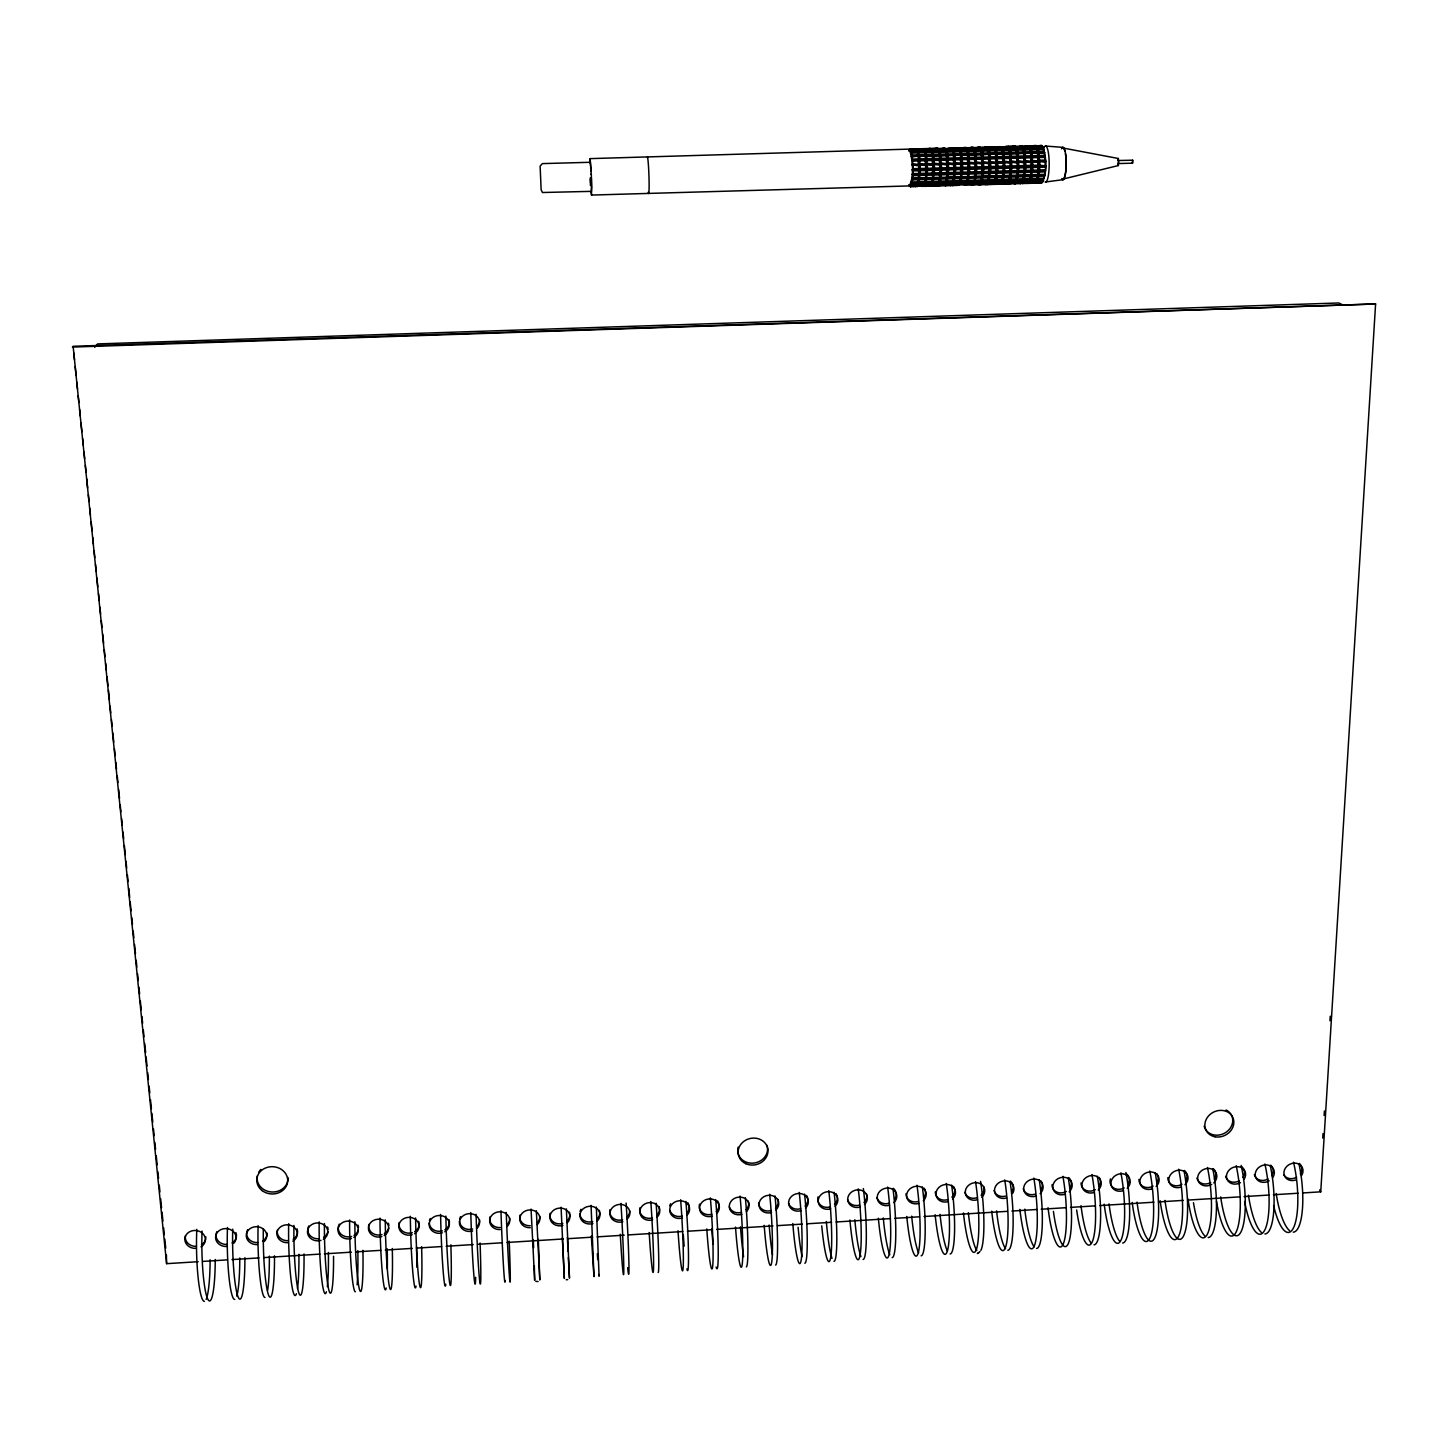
<?xml version="1.0" encoding="UTF-8"?>
<svg xmlns="http://www.w3.org/2000/svg" width="1448" height="1448" viewBox="0 0 1448 1448"><rect width="100%" height="100%" fill="white"/><g stroke="black" fill="none" stroke-linecap="round" stroke-linejoin="round"><path stroke-width="1.5" d="M591.58 188.276L591.49 191.353L542.439 192.512L541.136 189.76L540.122 166.14L542.366 163.606L590.313 162.285L591.019 170.864M591.092 191.643L591.508 195.064L909.416 185.923C914.141 175.805 912.946 160.819 909.525 149.832L910.303 148.927L908.891 151.135M908.819 150.013L922.792 148.8C928.222 157.072 925.815 168.638 925.887 178.158L924.675 181.543L926.575 181.489L925.887 178.158L919.987 177.905L916.765 185.453L911.643 185.597L910.792 184.475L911.932 184.71L911.371 181.995L912.783 179.86L911.806 178.557L913.127 175.642L912.113 174.375L913.217 173.597L912.222 169.742L913.29 168.71L918.448 168.547L920.331 170.683L920.258 173.398L918.267 175.498L919.534 181.688L917.652 181.742L918.846 178.357C918.756 168.837 921.163 157.289 915.769 148.981L909.887 149.035M919.987 177.905L918.43 170.737L920.331 168.511L925.489 168.366L927.372 170.484L927.299 173.199L925.127 177.76M922.611 186.43L927.028 177.706L925.489 170.538L927.39 168.312L932.548 168.167L934.431 170.285L934.358 173L932.349 175.099L933.598 181.29L931.697 181.344L932.91 177.959C932.856 168.439 935.263 156.873 929.815 148.601L915.824 149.814L915.009 148.891L917.652 148.945L917.254 150.683L910.231 150.882L911.045 149.759L909.525 149.832M935.698 148.673L943.843 148.221C949.381 156.456 946.956 168.04 946.974 177.561L945.743 180.946L947.625 180.891L946.974 177.561L941.091 177.308L937.363 185.634L930.376 185.326C929.525 188.077 934.195 179.842 932.91 177.959L934.25 175.045L932.458 173.054L932.53 170.339L934.431 168.113L939.589 167.968L941.471 170.086L941.381 172.801L939.39 174.9L940.621 181.09L938.72 181.145L939.951 177.76C939.915 168.24 942.322 156.655 936.82 148.402L915.824 149.814L916.892 148.836M941.091 177.308L939.571 170.14L941.49 167.914L946.63 167.769L948.512 169.887L948.422 172.602L946.232 177.163M991.464 183.552L1000.188 183.824C1005.455 173.253 1005.075 157.959 1000.333 147.298L960.205 148.402L959.39 149.524L950.033 147.931L950.829 148.854L957.852 147.823C963.463 156.04 961.056 167.66 961.02 177.163L959.771 180.548L961.653 180.493L961.02 177.163L955.137 176.909L951.789 184.439L944.331 184.928C943.517 187.679 948.223 179.462 946.974 177.561L948.313 174.647L946.54 172.656L946.612 169.941L948.53 167.715L953.671 167.57L955.553 169.688L955.463 172.403L953.454 174.502L954.648 180.692L952.766 180.747L953.997 177.362C954.015 167.859 956.422 156.239 950.847 148.022L943.825 149.035L943.028 148.13L952.386 149.723L1043.32 147.207C1046.216 158.393 1047.791 172.312 1041.945 182.629L1035.465 182.955L1033.854 181.235L1033.076 182.358L1036.859 182.774L1043.537 180.674L911.932 184.71M955.137 176.909L953.653 169.742L955.571 167.516L960.712 167.371L962.576 169.488L962.486 172.203L960.277 176.747M960.205 148.402L957.019 147.732L957.816 148.655L971.861 147.443C977.545 155.624 975.119 167.262 975.047 176.765L974.504 180.204L975.988 178.068L974.323 176.348L968.024 176.964L966.812 182.864L964.965 185.163L958.286 184.53C957.49 187.263 962.25 179.1 961.02 177.163L962.377 174.249L960.603 172.258L960.694 169.543L962.594 167.316L967.735 167.172L969.617 169.289L969.508 172.004L967.517 174.104L968.658 180.294L966.775 180.348L968.024 176.964C968.079 167.461 970.504 155.841 964.857 147.642L951.553 148.239M969.183 176.493L967.716 169.344L969.635 167.117L974.775 166.972L976.64 169.09L976.549 171.805L974.323 176.348M1007.374 146.701L1020.768 146.103C1026.723 156.348 1025.944 171.715 1021.582 182.43L1008.116 183.968L972.205 184.131C971.445 186.864 976.278 178.719 975.047 176.765L976.423 173.851L974.649 171.859L974.739 169.145L976.658 166.918L981.798 166.773L983.663 168.891L983.554 171.606L981.545 173.706L982.667 179.896L980.785 179.932L982.052 176.565L982.54 162.99L980.423 148.945L978.866 147.243L964.802 148.456L964.024 147.551L966.739 147.587L966.413 149.343L964.857 147.642M915.769 148.981L917.254 150.683L987.427 148.764L987.735 147.008L985.744 147.895L986.848 146.918L992.839 146.863C998.631 155.008 996.206 166.665 996.061 176.149L994.776 179.534L996.658 179.48L997.002 177.47L995.355 175.751L990.215 175.896L986.721 183.444L979.174 183.932C978.414 186.665 983.264 178.52 982.052 176.565L983.427 173.651L981.672 171.66L981.78 168.945L983.681 166.719L988.821 166.574L990.685 168.692L990.577 171.407L988.568 173.507L989.672 179.679L987.789 179.733L989.056 176.348C989.183 166.864 991.609 155.208 985.853 147.062L971.789 148.275L971.011 147.352L973.744 147.388L973.418 149.144L971.861 147.443M990.215 175.896L988.785 168.746L990.704 166.52L995.844 166.375L997.69 168.493L997.6 171.208L995.355 175.751M1020.768 146.103L1022.379 147.787L1022.65 146.049L1019.826 146.013L1020.587 146.918L1027.754 145.904C1033.655 154.013 1031.338 165.651 1031.03 175.154L1029.727 178.538L1031.591 178.484L1031.971 176.475L1030.324 174.756L1024.044 175.353L1023.428 178.792L1024.985 176.674L1024.044 175.353L1018.234 175.099L1016.116 176.928L1016.442 178.991L1017.998 176.873L1017.057 175.552L1011.229 175.298L1007.663 182.846L1002.559 182.991L1001.745 181.869L1000.677 183.045L993.093 183.534C992.351 186.267 997.274 178.14 996.061 176.149L997.455 173.253L995.699 171.262L995.808 168.547L997.726 166.321L1002.867 166.176L1004.713 168.294L1004.604 171.009L1002.577 173.108L1003.663 179.28L1001.781 179.335L1004.224 175.498L1009.346 175.353L1010.994 177.072L1010.65 179.081L1008.767 179.136L1010.052 175.751C1010.251 166.285 1012.677 154.592 1006.812 146.483L1000.55 147.316L1001.419 148.366L1043.32 147.207L1041.691 145.524L1013.618 147.117L1012.858 146.194L1015.663 146.23L1015.392 147.986C1018.125 159.226 1019.79 173.018 1014.125 183.425L1006.251 184.023L1015.682 181.471L1043.537 180.674M1004.224 175.498L1002.83 168.348L1004.749 166.122L1009.871 165.977L1011.718 168.095L1011.609 170.81L1009.346 175.353M1011.229 175.298L1009.835 168.149L1011.754 165.923L1016.876 165.778L1018.722 167.896L1018.614 170.611L1016.351 175.154M1018.234 175.099L1016.84 167.95L1018.759 165.724L1023.881 165.579L1025.727 167.697L1025.618 170.412L1023.338 174.955M1025.22 174.9L1023.845 167.751L1025.763 165.525L1030.885 165.38L1032.732 167.497L1032.605 170.212L1030.324 174.756M1019.736 183.407L1028.732 182.412L1032.207 174.701L1030.849 167.552L1032.768 165.344L1037.89 165.199L1039.736 167.298L1039.61 170.013L1037.582 172.113L1038.578 178.285L1036.696 178.339L1038.017 174.955C1038.306 165.488 1040.732 153.76 1034.723 145.723L1020.587 146.918L1022.234 145.85L1021.492 146.737M1028.533 183.154L1027.827 182.52L1029.492 183.299L1028.732 182.412L1027.085 183.425L1034.994 182.828L1036.587 180.873L1039.465 172.059L1037.727 170.068L1037.854 167.353L1039.773 165.144L1045.655 165.977L1044.985 174.756L1042.868 180.964M1322.73 1138.056L1323.02 1133.549M1324.124 1115.503L1324.413 1110.978M1329.97 1020.731L1330.241 1016.225M1302.711 1192.953L1320.739 1191.831L1375.6 303.971L73.124 346.289L166.611 1263.67L198.177 1261.697M1118.562 162.936L1118.598 161.416M1117.639 159.968L1118.381 158.502L1118.381 165.543L1063.375 178.973M917.055 184.566L918.394 181.796L918.955 184.511M166.611 1263.67L166.411 1254.855M924.077 184.367L925.417 181.597L925.96 184.312M931.082 184.168L932.44 181.398L932.983 184.113M938.105 183.968L939.462 181.199L939.987 183.914M945.11 183.769L946.467 181L946.992 183.715M952.114 183.57L953.472 180.801L953.997 183.516M959.101 183.353L960.495 180.602L960.983 183.317M966.106 183.154L967.499 180.403L967.988 183.1M973.092 182.955L974.504 180.204L974.975 182.9M980.097 182.756L981.491 180.005L981.961 182.701M987.084 182.557L988.495 179.805L988.948 182.502M994.07 182.358L995.482 179.606L995.934 182.303M1001.039 182.158L1002.469 179.389L1002.921 182.104M1008.025 181.959L1009.455 179.19L1009.89 181.905M1014.994 181.76L1016.442 178.991L1016.876 181.706M1021.962 181.561L1023.428 178.792L1023.845 181.507M1028.931 181.362L1030.397 178.593L1030.813 181.308M1035.899 181.163L1037.365 178.394L1037.764 181.109M928.693 148.873L923.172 149.832L932.132 149.162L931.317 150.302L929.815 148.601M911.643 185.597L910.122 185.815L910.502 186.774L909.453 185.127M930.159 149.651L929.037 148.511L930.919 148.456M909.416 185.923L916.765 185.453M918.647 185.398L915.625 186.629L917.797 184.276L918.647 185.398L923.77 185.254L924.82 184.077L925.67 185.199L930.793 185.054L931.824 183.878L932.675 185L937.797 184.837L938.829 183.679L939.68 184.783L944.784 184.638L945.834 183.48L946.666 184.584M937.146 149.452L936.042 148.311L945.363 149.922L952.386 149.723L953.182 148.583M923.046 186.376L916.403 185.724L923.77 185.254M925.67 185.199L923.39 185.525L931.915 186.104L929.634 184.222L929.254 185.996L931.136 185.941L929.634 184.222M939.68 184.783L935.806 185.145M937.363 185.127L938.901 185.905L938.105 185.018L936.585 186.032L944.784 184.638M942.775 184.946L951.789 184.439M1006.975 181.724L966.812 182.864L965.78 184.041L960.658 184.186L959.825 183.063L953.236 185.181L949.725 184.747M953.671 184.385L952.838 183.263L950.54 185.634L958.775 184.24M982.884 147.388L979.029 148.293L982.414 148.203M960.658 184.186L958.341 185.018M956.694 184.548L965.78 184.041M981.617 183.588L980.803 182.466L979.753 183.643L974.631 183.787L973.816 182.665L965.327 184.819M963.662 184.349L972.766 183.842M974.631 183.787L972.296 184.62M970.613 184.149L971.409 183.027L972.947 184.747L979.753 183.643M979.916 184.548L978.359 182.828L979.916 184.548L986.721 183.444M995.59 183.19L994.758 182.068L988.133 184.168L984.513 183.751L985.31 182.629L986.866 184.349L994.722 184.312L993.093 183.534M1002.559 182.991L998.396 183.353M1033.329 145.995L1027.736 146.954L1037.13 146.284L1036.334 147.406L1034.723 145.723M1000.043 183.317L1001.672 184.113L1000.912 183.208L999.301 184.222L1007.156 183.625L1008.713 181.67L1009.528 182.792M1034.668 146.773L1035.193 145.94L1033.745 145.633L1036.171 145.47M1012.279 182.955L1021.075 183.226L1022.65 181.272L1023.465 182.376L1028.551 182.231L1029.619 181.072L1030.415 182.177L1035.519 182.032L1036.587 180.873L1037.383 181.977M1023.465 182.376L1020.134 183.625L1021.781 182.611L1042.632 182.014L1041.945 182.629M1009.582 147.805L1008.894 152.312L1011.03 153.94L1016.858 153.434L1017.781 152.076L1017.383 150.176L1016.188 150.194L1015.899 152.131L1018.053 153.76L1023.863 153.235L1024.786 151.877L1024.388 149.977L1023.193 150.013L1022.903 151.931L1025.057 153.56L1030.867 153.054L1031.772 151.678L1031.374 149.778L1030.18 149.814L1029.89 151.732L1032.044 153.361L1037.854 152.855L1038.777 151.497L1038.361 149.597L1037.166 149.615L1037.854 152.855L1044.171 153.036L1042.632 146.882M1016.568 147.606L1016.188 150.194L1014.704 147.66M1023.573 147.425L1023.193 150.013L1021.691 147.461M1030.542 147.225L1030.18 149.814L1028.677 147.28M1037.528 147.026L1037.166 149.615L1035.664 147.081M974.576 148.764L973.816 153.289L975.952 154.918L981.798 154.411L982.721 153.054L982.341 151.135L981.165 151.171L980.839 153.09L982.975 154.719L988.821 154.212L989.744 152.855L989.364 150.954L988.188 150.972L987.862 152.909L989.998 154.538L995.826 154.013L996.749 152.655L996.369 150.755L995.192 150.773L994.866 152.71L997.02 154.339L1002.849 153.814L1003.772 152.456L1003.374 150.556L1002.197 150.592L1002.849 153.814L1009.147 153.995L1010.776 152.275L1010.378 150.357L1007.699 147.859M981.581 148.565L981.165 151.171L979.699 148.619M988.586 148.384L988.188 150.972L986.703 148.438M995.59 148.185L995.192 150.773L993.708 148.239M1002.595 147.986L1002.197 150.592L1000.713 148.04M932.458 149.922L931.607 154.465L933.743 156.094L939.625 155.57L940.548 154.212L940.205 152.312L939.046 152.33L938.648 154.266L940.784 155.895L946.666 155.388L947.589 154.013L947.227 152.112L946.069 152.131L945.689 154.067L947.825 155.696L953.707 155.189L954.612 153.832L954.268 151.913L953.092 151.95L952.73 153.868L954.865 155.515L960.73 154.99L961.653 153.633L961.291 151.714L960.115 151.75L959.753 153.687L961.888 155.316L967.753 154.791L968.676 153.434L968.314 151.533L967.137 151.551L967.753 154.791L974.07 154.972L975.699 153.235L975.337 151.334L972.694 148.818M939.499 149.741L939.046 152.33L937.598 149.778M946.521 149.542L946.069 152.131L944.621 149.597M953.544 149.343L953.092 151.95L951.644 149.397M960.549 149.162L960.115 151.75L958.667 149.198M967.572 148.963L967.137 151.551L965.689 149.017M930.575 149.977L933.164 152.493L933.508 154.411L931.842 156.149L925.544 155.968L924.964 152.728L926.123 152.692L926.467 154.61L925.544 155.968L919.643 156.493L917.525 154.845L917.923 152.909L919.082 152.891L919.408 154.791L918.503 156.167L912.602 156.674L911.444 156.366L912.367 154.99L912.041 153.09L910.883 153.108L911.371 150.502M918.394 150.321L917.923 152.909L916.512 150.375M925.435 150.121L924.964 152.728L923.553 150.176M1043.32 147.207L1042.234 146.139L1009.202 147.044L1008.405 148.185L1006.812 146.483M995.21 147.425L994.414 148.565L992.839 146.863M1001.419 148.366L1002.215 147.243L1007.319 147.099M980.423 148.945L980.73 147.207L978.758 148.076L977.979 147.153L979.862 147.117M945.363 149.922L946.178 148.782M939.155 148.981L938.34 150.103L936.82 148.402M919.643 156.493L919.896 158.864L918.159 160.909L913 161.054L911.878 160.402L912.602 156.674M926.702 156.293L926.955 158.665L925.218 160.71L920.059 160.855L917.761 156.547M933.743 156.094L933.996 158.465L932.277 160.511L927.118 160.656L924.801 156.348M940.784 155.895L941.055 158.285L939.318 160.312L934.159 160.457L931.842 156.149M947.825 155.696L948.096 158.085L946.359 160.131L941.218 160.257L938.901 155.95M954.865 155.515L955.137 157.886L953.399 159.932L948.259 160.076L945.942 155.75M961.888 155.316L962.16 157.687L960.44 159.733L955.3 159.877L952.965 155.57M968.929 155.117L969.201 157.488L967.481 159.533L962.323 159.678L960.006 155.37M975.952 154.918L976.224 157.289L974.504 159.334L969.364 159.479L967.029 155.171M982.975 154.719L983.246 157.108L981.527 159.135L976.386 159.28L974.07 154.972M989.998 154.538L990.269 156.909L988.55 158.936L983.427 159.081L981.092 154.773M997.02 154.339L997.292 156.71L995.572 158.755L990.45 158.9L988.115 154.592M1004.025 154.14L1004.315 156.511L1002.595 158.556L997.473 158.701L995.12 154.393M1011.03 153.94L1011.319 156.312L1009.618 158.357L1004.478 158.502L1002.143 154.194M1018.053 153.76L1018.324 156.131L1016.623 158.158L1011.5 158.303L1009.147 153.995M1025.057 153.56L1025.347 155.932L1023.627 157.959L1018.505 158.103L1016.17 153.814M1032.044 153.361L1032.352 155.732L1030.632 157.778L1025.51 157.904L1023.175 153.615M1039.049 153.162L1039.338 155.533L1037.637 157.579L1032.515 157.723L1030.161 153.416M1044.895 165L1045.619 161.235L1044.171 153.036M1037.89 165.199L1037.872 162.393L1039.682 160.203L1037.166 153.217M1023.881 165.579L1025.51 157.904M1030.885 165.38L1032.515 157.723M1016.876 165.778L1018.505 158.103M1009.871 165.977L1011.5 158.303M995.844 166.375L997.473 158.701M1002.867 166.176L1004.478 158.502M988.821 166.574L990.45 158.9M981.798 166.773L983.427 159.081M974.775 166.972L976.386 159.28M960.712 167.371L962.323 159.678M967.735 167.172L969.364 159.479M953.671 167.57L955.3 159.877M946.63 167.769L948.259 160.076M932.548 168.167L934.159 160.457M939.589 167.968L941.218 160.257M925.489 168.366L927.118 160.656M918.448 168.547L920.059 160.855M1041.691 182.122L1040.967 183.027L1042.632 182.014L1039.99 182.158M1028.279 146.52L1029.365 147.606L1030.143 146.465L1026.795 145.814L1027.537 146.737L1028.659 145.759M918.394 165.76L912.131 164.963L913 161.054M1007.536 147.135L1008.279 146.23L1006.65 147.316L1005.889 146.393L1009.202 147.044M937.924 148.257L590.169 158.628L589.915 162.719L589.608 161.796M94.681 347.248L97.631 343.918L1338.821 302.976L1342.821 304.913M977.328 1253.606L978.558 1252.755M977.997 1253.262L979.934 1251.506M1034.994 182.828L1036.442 183.1L1034.017 183.226L1035.682 182.213M1021.075 183.226L1022.541 183.498L1020.876 182.72M1014.125 183.425L1015.591 183.697L1013.727 183.751M1007.156 183.625L1008.116 183.968M992.839 184.367L985.382 184.638L987.789 182.267L988.604 183.389M986.251 184.222L987.246 184.584M979.282 184.421L980.785 184.71L978.034 184.602M951.354 185.235L952.875 185.507L951.3 184.729M944.368 185.435L945.888 185.706L944.331 184.928M923.371 186.032L954.992 184.602M916.367 186.231L917.507 186.575M922.792 148.8L924.295 150.502L924.675 148.746L922.014 148.71L923.571 149.017M591.508 195.064L591.363 178.394M998.921 146.592L1002.215 147.243M971.083 184.801L978.902 184.765M923.914 148.655L922.829 149.615M944.91 148.076L943.825 149.035L949.689 148.293M965.888 147.497L964.802 148.456M972.875 147.298L971.789 148.275M984.966 146.972L986.848 146.918M991.952 146.773L1000.55 147.316M1014.74 146.157L1007.772 146.338M538.077 1281.534L535.796 1281.371M567.743 1279.652L566.204 1279.742M1040.279 145.796L1042.397 146.157L1041.691 145.524M923.39 185.525L924.928 186.321L924.114 185.416M959.39 185.38L959.065 184.403M1132.68 160.203L1132.481 163.172L1132.68 160.203L1118.327 160.511M964.965 185.163L971.934 184.964M966.359 185.181L966.051 184.204M973.327 184.982L973.038 184.005M1118.381 165.543L1117.639 164.294M1063.393 179.624L1045.166 182.032A18.064 3.62 -90 0 0 1049.13 161.126A18.064 3.62 -90 0 0 1044.026 147.66M202.684 1261.425L227.481 1259.869M231.988 1259.597L259.029 1257.914M263.554 1257.624L319.899 1254.113M324.406 1253.841L351.448 1252.158M355.973 1251.868L380.752 1250.33M385.277 1250.058L412.318 1248.375M416.825 1248.085L441.622 1246.547M446.129 1246.257L473.188 1244.574M477.695 1244.303L502.492 1242.764M506.999 1242.475L563.344 1238.963M567.851 1238.692L592.648 1237.135M597.155 1236.864L624.215 1235.18M628.722 1234.891L682.822 1231.524M687.329 1231.253L712.126 1229.714M716.633 1229.424L772.979 1225.913M777.486 1225.641L802.283 1224.103M806.789 1223.813L831.586 1222.275M836.093 1221.985L890.194 1218.619M894.701 1218.347L919.498 1216.791M924.005 1216.519L1007.41 1211.324M1011.917 1211.053L1036.714 1209.496M1041.221 1209.225L1066.018 1207.686M1070.525 1207.397L1095.322 1205.858M1099.828 1205.569L1153.929 1202.202M1158.436 1201.93L1183.233 1200.374M1187.74 1200.102L1239.579 1196.881M1244.104 1196.591L1268.882 1195.053M1273.407 1194.763L1298.186 1193.224M72.4 347.067L1375.6 303.971M911.444 156.366L1044.841 152.655M912.855 159.063L918.014 158.918M919.896 158.864L925.055 158.719M926.955 158.665L932.114 158.52M933.996 158.465L939.155 158.339M941.055 158.285L946.196 158.14M948.096 158.085L953.236 157.941M955.137 157.886L960.277 157.742M962.16 157.687L967.3 157.542M969.201 157.488L974.341 157.343M976.224 157.289L981.364 157.162M983.246 157.108L988.387 156.963M990.269 156.909L995.41 156.764M997.292 156.71L1002.432 156.565M1004.315 156.511L1009.437 156.366M1011.319 156.312L1016.442 156.185M1018.324 156.131L1023.465 155.986M1025.347 155.932L1030.469 155.787M1032.352 155.732L1037.456 155.588M1039.338 155.533L1044.46 155.388M911.878 160.402L1045.347 156.692M1039.519 157.524L1044.641 157.38M913.163 163.733L925.453 165.561M920.222 163.534L932.512 165.362M927.263 163.352L939.553 165.162M934.322 163.153L946.594 164.963M941.363 162.954L953.635 164.764M948.404 162.755L960.676 164.565M955.445 162.556L967.698 164.366M962.486 162.357L974.739 164.167M969.526 162.158L981.762 163.968M976.549 161.959L988.785 163.769M983.572 161.76L995.808 163.588M990.613 161.579L1002.83 163.389M997.618 161.38L1009.853 163.19M1004.64 161.18L1016.858 162.99M1011.663 160.981L1023.863 162.791M1018.668 160.782L1030.867 162.592M1025.673 160.583L1037.872 162.393M1032.677 160.384L1044.877 162.194M1039.682 160.203L1044.804 160.058M912.131 164.963L1045.619 161.235M1118.236 163.57L1132.481 163.172M912.222 169.742L1045.655 165.977M913.272 170.882L918.43 170.737M920.331 170.683L925.489 170.538M927.372 170.484L932.53 170.339M934.431 170.285L939.571 170.14M941.471 170.086L946.612 169.941M948.512 169.887L953.653 169.742M955.553 169.688L960.694 169.543M962.576 169.488L967.716 169.344M969.617 169.289L974.739 169.145M976.64 169.09L981.78 168.945M983.663 168.891L988.785 168.746M990.685 168.692L995.808 168.547M997.69 168.493L1002.83 168.348M1004.713 168.294L1009.835 168.149M1011.718 168.095L1016.84 167.95M1018.722 167.896L1023.845 167.751M1025.727 167.697L1030.849 167.552M1032.732 167.497L1037.854 167.353M1039.736 167.298L1044.841 167.154M913.217 173.597L918.358 173.452M920.258 173.398L925.417 173.253M927.299 173.199L932.458 173.054M934.358 173L939.499 172.855M941.381 172.801L946.54 172.656M948.422 172.602L953.562 172.457M955.463 172.403L960.603 172.258M962.486 172.203L967.626 172.059M969.508 172.004L974.649 171.859M976.549 171.805L981.672 171.66M983.554 171.606L988.694 171.461M990.577 171.407L995.699 171.262M997.6 171.208L1002.722 171.063M1004.604 171.009L1009.727 170.864M1011.609 170.81L1016.731 170.665M1018.614 170.611L1023.736 170.466M1025.618 170.412L1030.741 170.267M1032.605 170.212L1037.727 170.068M1039.61 170.013L1044.714 169.868M912.113 174.375L1045.438 170.593M913.127 175.642L918.267 175.498M920.168 175.443L925.308 175.298M927.209 175.244L932.349 175.099M934.25 175.045L939.39 174.9M941.29 174.846L946.431 174.701M948.313 174.647L953.454 174.502M955.354 174.448L960.476 174.303M962.377 174.249L967.517 174.104M969.4 174.05L974.54 173.905M976.423 173.851L981.545 173.706M983.427 173.651L988.568 173.507M990.45 173.452L995.572 173.308M997.455 173.253L1002.577 173.108M1004.46 173.054L1009.582 172.909M1011.464 172.855L1016.587 172.71M1018.469 172.656L1023.591 172.511M1025.474 172.457L1030.578 172.312M1032.46 172.258L1037.582 172.113M1039.465 172.059L1044.569 171.914M912.946 178.104L918.104 177.959M927.028 177.706L932.168 177.561M934.069 177.507L939.209 177.362M948.114 177.108L953.255 176.964M962.16 176.71L967.3 176.547M976.205 176.294L981.328 176.149M983.21 176.095L988.332 175.95M997.238 175.697L1002.342 175.552M1032.207 174.701L1037.311 174.556M1039.193 174.502L1044.298 174.357M911.806 178.557L1044.985 174.756M912.783 179.86L917.923 179.715M919.806 179.661L924.946 179.516M926.847 179.462L931.987 179.317M933.87 179.262L939.01 179.118M940.91 179.063L946.033 178.918M947.933 178.864L953.055 178.719M954.956 178.665L960.078 178.52M961.961 178.466L967.101 178.321M968.984 178.267L974.106 178.122M975.988 178.068L981.111 177.923M982.993 177.869L988.115 177.724M989.998 177.67L995.12 177.525M997.002 177.47L1002.125 177.326M1004.007 177.271L1009.111 177.127M1010.994 177.072L1016.116 176.928M1017.998 176.873L1023.103 176.71M1024.985 176.674L1030.089 176.511M1031.971 176.475L1037.076 176.312M1038.94 176.276L1044.044 176.113M911.371 181.995L1044.334 178.195M912.276 183.263L917.399 183.118M919.299 183.063L924.421 182.919M926.322 182.864L931.444 182.72M933.345 182.665L938.467 182.502M940.349 182.448L945.472 182.303M947.372 182.249L952.494 182.104M954.377 182.05L959.499 181.905M961.381 181.851L966.504 181.706M968.386 181.652L973.509 181.507M975.391 181.453L980.495 181.308M982.378 181.253L987.5 181.109M989.382 181.054L994.486 180.91M996.369 180.855L1001.473 180.71M1003.355 180.656L1008.46 180.511M1010.342 180.457L1015.446 180.312M1017.31 180.258L1022.415 180.113M1024.297 180.059L1029.401 179.914M1031.266 179.86L1036.37 179.715M1038.234 179.661L1043.338 179.516M914.285 184.385L956.332 183.172M910.502 186.774L916.041 186.575M924.494 186.376L930.032 186.159M931.48 186.177L937.037 185.959M938.467 185.977L944.024 185.76M945.435 185.778L951.01 185.561M952.422 185.579L957.979 185.362M980.296 184.783L985.871 184.566M994.215 184.367L999.808 184.168M1001.165 184.168L1006.758 183.968M1015.066 183.769L1020.677 183.552M1022.016 183.57L1027.628 183.353M1028.949 183.371L1034.578 183.154M1035.881 183.172L1041.51 182.955M1000.405 146.9L1005.491 146.755M966.54 148.42L982.251 147.986M910.231 150.882L934.829 150.212M911.751 151.823L916.91 151.678M918.792 151.624L923.951 151.479M925.833 151.425L930.974 151.28M932.874 151.244L938.014 151.099M939.897 151.044L945.037 150.9M946.938 150.845L952.06 150.701M953.96 150.646L959.101 150.52M960.983 150.465L966.106 150.321M968.006 150.266L973.128 150.121M975.011 150.067L980.151 149.922M982.034 149.886L987.156 149.741M989.038 149.687L994.161 149.542M996.043 149.488L1001.165 149.343M1003.048 149.307L1008.17 149.162M1010.052 149.108L1015.175 148.963M1017.039 148.909L1022.161 148.764M1024.044 148.71L1029.148 148.583M1031.03 148.529L1036.135 148.384M1038.017 148.329L1043.121 148.185M910.883 153.108L1044.153 149.434M912.367 154.99L917.525 154.845M919.408 154.791L924.566 154.665M926.467 154.61L931.607 154.465M933.508 154.411L938.648 154.266M940.548 154.212L945.689 154.067M947.589 154.013L952.73 153.868M954.612 153.832L959.753 153.687M961.653 153.633L966.793 153.488M968.676 153.434L973.816 153.289M975.699 153.235L980.839 153.09M982.721 153.054L987.862 152.909M989.744 152.855L994.866 152.71M996.749 152.655L1001.889 152.511M1003.772 152.456L1008.894 152.312M1010.776 152.275L1015.899 152.131M1017.781 152.076L1022.903 151.931M1024.786 151.877L1029.89 151.732M1031.772 151.678L1036.895 151.551M1038.777 151.497L1043.881 151.352M1045.872 146.067L1063.23 147.388M1063.212 148.058L1118.381 158.502M972.133 183.317L972.947 184.747M1042.397 146.157L1040.714 145.433L1041.456 146.357M1014.306 146.9L1015.392 147.986L1013.799 146.284M987.427 148.764L985.853 147.062M908.711 184.819L910.177 186.557M1033.854 181.235L1035.465 182.955M966.812 182.864L967.644 183.987M1015.682 181.471L1016.496 182.593M1319.544 1189.948L1320.739 1191.831M590.169 158.628L591.2 174.556M598.802 1274.493L599.092 1276.249L596.341 1207.071M73.812 353.041L74.5 359.792M75.187 366.543L76.111 375.539M76.816 382.272L77.504 389.023M78.192 395.775L78.898 402.526M79.586 409.259L80.273 416.01M80.961 422.762L81.884 431.757M82.59 438.509L83.278 445.242M83.966 451.993L84.672 458.745M85.36 465.496L86.047 472.229M86.735 478.98L87.658 487.976M88.364 494.727L89.052 501.479M89.74 508.212L90.446 514.963M91.134 521.714L92.057 530.71M92.744 537.461L93.432 544.195M94.138 550.946L94.826 557.697M95.514 564.449L96.201 571.182M96.907 577.933L97.831 586.929M98.518 593.68L99.206 600.431M99.912 607.164L100.6 613.916M101.288 620.667L101.975 627.418M102.681 634.152L103.604 643.147M104.292 649.899L104.98 656.65M105.686 663.401L106.374 670.134M107.061 676.886L107.985 685.881M108.455 690.388L109.378 699.384M110.066 706.117L110.754 712.869M111.46 719.62L112.148 726.371M112.835 733.104L113.759 742.1M114.446 748.851L115.152 755.603M115.84 762.354L116.528 769.087M117.234 775.838L117.922 782.59M118.609 789.341L119.532 798.337M120.22 805.07L120.926 811.821M121.614 818.572L122.302 825.324M123.008 832.057L123.695 838.808M124.383 845.56L125.306 854.555M125.994 861.307L126.7 868.04M127.388 874.791L128.076 881.542M128.782 888.294L129.705 897.289M130.157 901.778L131.08 910.774M131.768 917.525L132.474 924.276M133.162 931.01L133.85 937.761M134.555 944.512L135.478 953.508M136.166 960.259L136.854 966.993M137.542 973.744L138.248 980.495M138.936 987.246L139.623 993.98M140.311 1000.731L141.252 1009.727M141.94 1016.478L142.628 1023.229M143.316 1029.962L144.022 1036.714M144.71 1043.465L145.633 1052.461M146.085 1056.95L147.026 1065.945M147.714 1072.697L148.402 1079.448M149.09 1086.199L149.796 1092.932M150.483 1099.684L151.407 1108.679M151.859 1113.186L152.782 1122.182M153.488 1128.915L154.176 1135.666M154.864 1142.418L155.57 1149.169M156.257 1155.902L157.18 1164.898M157.868 1171.649L158.556 1178.4M159.262 1185.152L159.95 1191.885M160.638 1198.636L161.561 1207.632M162.031 1212.139L162.954 1221.135M163.642 1227.868L164.33 1234.619M164.8 1239.126L165.724 1248.122M1037.637 157.579L1037.8 160.257M1030.632 157.778L1030.795 160.438M597.354 1253.624L597.716 1259.688M1023.627 157.959L1023.79 160.638M1016.623 158.158L1016.786 160.837M1009.618 158.357L1009.781 161.036M1002.595 158.556L1002.758 161.235M995.572 158.755L995.735 161.434M988.55 158.936L988.712 161.615M981.527 159.135L981.69 161.814M974.504 159.334L974.667 162.013M967.481 159.533L967.626 162.212M960.44 159.733L960.603 162.411M953.399 159.932L953.562 162.61M946.359 160.131L946.521 162.81M939.318 160.312L939.48 163.009M932.277 160.511L932.422 163.208M925.218 160.71L925.381 163.389M918.159 160.909L918.322 163.588M591.056 1205.388L593.97 1276.575L591.345 1236.031M568.34 1257.479L569.48 1278.131L566.367 1208.899M590.476 179.19L590.657 182.828M568.05 1251.47L567.363 1237.515M561.082 1207.234L564.34 1278.457L562.331 1237.841M538.312 1239.325L539.814 1280.014L536.339 1210.745M533.28 1239.651L533.624 1247.742M591.291 173.977L591.725 187.679M531.054 1209.062L534.674 1280.34L534.33 1265.715M590.241 177.887L590.458 185.525M927.354 165.506L927.39 168.312M920.294 165.706L920.331 168.511M913.236 165.905L913.29 168.71M948.494 164.909L948.53 167.715M941.435 165.108L941.49 167.914M934.394 165.307L934.431 168.113M969.599 164.312L969.635 167.117M962.558 164.511L962.594 167.316M955.535 164.71L955.571 167.516M990.685 163.715L990.704 166.52M983.663 163.914L983.681 166.719M976.622 164.113L976.658 166.918M1011.736 163.135L1011.754 165.923M1004.713 163.334L1004.749 166.122M997.708 163.534L997.726 166.321M1039.755 162.339L1039.773 165.144M1032.75 162.538L1032.768 165.344M1025.745 162.737L1025.763 165.525M1018.74 162.936L1018.759 165.724M622.821 1221.696A10.009 8.869 -8.5 0 1 609.934 1213.116A10.009 8.869 -8.5 0 1 623.835 1204.989A10.009 8.869 -8.5 0 1 627.201 1219.125M257.31 1244.592A10.245 8.96 1.7 0 1 246.432 1233.949A10.245 8.96 1.7 0 1 260.912 1227.596A10.245 8.96 1.7 0 1 264.278 1241.533M652.668 1219.85A9.991 8.851 -9.4 0 1 639.871 1211.288A9.991 8.851 -9.4 0 1 653.754 1203.161A9.991 8.851 -9.4 0 1 657.066 1217.279M287.881 1242.692A10.227 8.96 1 0 1 277.274 1231.307A10.227 8.96 1 0 1 293.075 1226.51A10.227 8.96 1 0 1 292.858 1241.189M351.43 1238.474A10.172 8.941 -0.6 0 1 338.036 1229.081A10.172 8.941 -0.6 0 1 353.421 1222.347A10.172 8.941 -0.6 0 1 353.819 1237.425M442.418 1232.845A10.118 8.923 -3.1 0 1 429.223 1223.47A10.118 8.923 -3.1 0 1 444.59 1216.754A10.118 8.923 -3.1 0 1 444.789 1231.814M500.194 1229.569A10.082 8.905 -4.9 0 1 489.876 1218.981A10.082 8.905 -4.9 0 1 504.32 1212.682A10.082 8.905 -4.9 0 1 507.162 1226.528M918.883 1203.397A9.883 8.706 -17.4 0 1 906.647 1194.871A9.883 8.706 -17.4 0 1 920.566 1186.817A9.883 8.706 -17.4 0 1 923.281 1200.845M977.418 1199.777A9.865 8.67 -19.1 0 1 965.309 1191.27A9.865 8.67 -19.1 0 1 979.228 1183.215A9.865 8.67 -19.1 0 1 981.816 1197.225M860.13 1207.017A9.901 8.742 -15.7 0 1 847.75 1198.492A9.901 8.742 -15.7 0 1 861.669 1190.419A9.901 8.742 -15.7 0 1 864.51 1204.483M320.985 1240.357A10.19 8.96 0.2 0 1 307.519 1230.945A10.19 8.96 0.2 0 1 322.904 1224.212A10.19 8.96 0.2 0 1 323.375 1239.307M741.919 1214.329A9.955 8.815 -12.2 0 1 729.303 1205.786A9.955 8.815 -12.2 0 1 743.204 1197.677A9.955 8.815 -12.2 0 1 746.317 1211.777M530.294 1227.705A10.064 8.887 -5.8 0 1 520.031 1217.116A10.064 8.887 -5.8 0 1 534.475 1210.818A10.064 8.887 -5.8 0 1 537.262 1224.682M682.479 1218.003A9.973 8.833 -10.4 0 1 669.736 1209.442A9.973 8.833 -10.4 0 1 683.637 1201.333A9.973 8.833 -10.4 0 1 686.859 1215.451M1093.837 1192.573A9.846 8.598 -22.1 0 1 1081.964 1184.084A9.846 8.598 -22.1 0 1 1095.901 1176.066A9.846 8.598 -22.1 0 1 1098.236 1190.039M388.697 1227.85A10.136 8.923 -1.4 0 1 384.372 1233.551M381.982 1234.583A10.136 8.923 -1.4 0 1 368.806 1224.447M388.372 1223.252A10.136 8.923 -1.4 0 1 388.878 1225.533M712.235 1216.157A9.955 8.815 -11.3 0 1 699.547 1207.614A9.955 8.815 -11.3 0 1 713.448 1199.505A9.955 8.815 -11.3 0 1 716.615 1213.605M226.684 1246.475A10.263 8.96 2.5 0 1 215.734 1235.832A10.263 8.96 2.5 0 1 230.232 1229.479A10.263 8.96 2.5 0 1 233.653 1243.416M472.627 1230.981A10.1 8.905 -4 0 1 459.432 1222.384A10.1 8.905 -4 0 1 473.297 1214.22A10.1 8.905 -4 0 1 477.007 1228.393M1122.797 1190.781A9.846 8.579 -22.8 0 1 1110.978 1182.31A9.846 8.579 -22.8 0 1 1124.933 1174.292A9.846 8.579 -22.8 0 1 1127.196 1188.265M1126.689 1174.002A9.828 8.579 -22.8 0 1 1127.865 1184.464M1124.227 1187.885A9.828 8.579 -22.8 0 1 1113.566 1187.903A9.828 8.579 -22.8 0 1 1110.417 1178.907M479.614 1219.958A10.082 8.905 -4 0 1 477.026 1226.42M472.663 1228.99A10.082 8.905 -4 0 1 459.487 1221.189M459.704 1218.872A10.082 8.905 -4 0 1 460.573 1216.664M381.82 1236.592A10.154 8.941 -1.4 0 1 368.48 1227.198A10.154 8.941 -1.4 0 1 383.865 1220.483A10.154 8.941 -1.4 0 1 384.191 1235.542M1064.805 1194.365A9.846 8.616 -21.4 0 1 1052.877 1185.876A9.846 8.616 -21.4 0 1 1066.814 1177.839A9.846 8.616 -21.4 0 1 1069.203 1191.831M1068.696 1177.55A9.846 8.616 -21.4 0 1 1069.963 1188.03M1066.325 1191.451A9.846 8.616 -21.4 0 1 1052.008 1184.772M327.918 1231.596A10.19 8.941 0.2 0 1 323.628 1237.298M318.651 1238.8A10.19 8.941 0.2 0 1 308.768 1225.967M327.556 1226.981A10.19 8.941 0.2 0 1 328.081 1229.262M717.611 1200.899A9.955 8.815 -11.3 0 1 716.289 1211.65M711.909 1214.22A9.955 8.815 -11.3 0 1 699.511 1204.139M659.111 1206.618A9.973 8.833 -9.4 0 1 656.813 1215.325M652.451 1217.877A9.973 8.833 -9.4 0 1 639.907 1207.795M687.854 1202.727A9.955 8.833 -10.3 0 1 686.587 1213.496M682.207 1216.049A9.955 8.833 -10.3 0 1 669.863 1210.546M669.736 1205.967A9.955 8.833 -10.3 0 1 670.659 1203.777M629.681 1210.727A9.991 8.851 -8.5 0 1 627.002 1217.171M622.622 1219.723A9.991 8.851 -8.5 0 1 610.006 1209.641M358.326 1229.732A10.154 8.941 -0.6 0 1 354.018 1235.416M351.647 1236.465A10.154 8.941 -0.6 0 1 340.751 1233.931A10.154 8.941 -0.6 0 1 339.248 1224.103M357.982 1225.117A10.154 8.941 -0.6 0 1 358.507 1227.397M1240.465 1182.654A9.828 8.489 -25.4 0 1 1226.528 1177.459A9.828 8.489 -25.4 0 1 1238.149 1166.672A9.828 8.489 -25.4 0 1 1244.122 1179.233M830.663 1208.845A9.919 8.76 -14.9 0 1 818.229 1200.32A9.919 8.76 -14.9 0 1 832.148 1192.229A9.919 8.76 -14.9 0 1 835.044 1206.293M1006.613 1197.967A9.865 8.652 -19.9 0 1 994.505 1190.238A9.865 8.652 -19.9 0 1 1006.903 1180.989A9.865 8.652 -19.9 0 1 1012.586 1193.514M592.884 1223.542A10.027 8.869 -7.6 0 1 579.96 1214.963A10.027 8.869 -7.6 0 1 593.843 1206.836A10.027 8.869 -7.6 0 1 597.282 1220.972M1151.703 1189.007A9.846 8.561 -23.5 0 1 1139.956 1180.518A9.846 8.561 -23.5 0 1 1153.911 1172.518A9.846 8.561 -23.5 0 1 1156.101 1186.473M195.987 1248.375A10.299 8.978 3.2 0 1 185.163 1236.954A10.299 8.978 3.2 0 1 201.019 1232.158A10.299 8.978 3.2 0 1 201 1246.873M771.549 1212.501A9.937 8.797 -13.1 0 1 759.005 1203.958A9.937 8.797 -13.1 0 1 772.906 1195.849A9.937 8.797 -13.1 0 1 775.947 1209.949M948.187 1201.587A9.883 8.688 -18.3 0 1 936.005 1193.062A9.883 8.688 -18.3 0 1 949.924 1185.007A9.883 8.688 -18.3 0 1 952.567 1199.035M748.326 1201.152A9.937 8.797 -12.2 0 1 745.937 1209.822M741.557 1212.374A9.937 8.797 -12.2 0 1 729.321 1206.89M297.057 1228.845A10.208 8.941 1 0 1 293.166 1239.18M288.188 1240.683A10.208 8.941 1 0 1 277.382 1230.058M599.345 1210.293A10.009 8.869 -7.6 0 1 597.119 1218.999M592.739 1221.569A10.009 8.869 -7.6 0 1 579.815 1213.786M580.069 1211.469A10.009 8.869 -7.6 0 1 580.974 1209.279M448.934 1219.524A10.1 8.905 -3.1 0 1 444.862 1229.805M442.491 1230.854A10.1 8.905 -3.1 0 1 429.26 1223.053M429.459 1220.718A10.1 8.905 -3.1 0 1 430.327 1218.51M418.689 1221.388A10.118 8.923 -2.3 0 1 414.653 1231.669M412.282 1232.719A10.118 8.923 -2.3 0 1 399.159 1222.583M412.155 1234.71A10.136 8.923 -2.3 0 1 398.888 1225.334A10.136 8.923 -2.3 0 1 414.255 1218.619A10.136 8.923 -2.3 0 1 414.526 1233.678M924.258 1188.229A9.865 8.706 -17.4 0 1 924.204 1197.007M918.267 1201.478A9.865 8.706 -17.4 0 1 905.995 1193.749M777.956 1199.324A9.919 8.778 -13.1 0 1 775.531 1207.994M771.151 1210.546A9.919 8.778 -13.1 0 1 758.589 1202.799M509.75 1218.094A10.064 8.887 -4.9 0 1 507.144 1224.555M500.194 1227.578A10.064 8.887 -4.9 0 1 489.876 1217.008M1269.154 1180.88A9.828 8.471 -26 0 1 1255.271 1175.704A9.828 8.471 -26 0 1 1266.91 1164.898A9.828 8.471 -26 0 1 1272.828 1177.477M1035.736 1196.175A9.865 8.634 -20.6 0 1 1023.736 1187.668A9.865 8.634 -20.6 0 1 1037.673 1179.631A9.865 8.634 -20.6 0 1 1040.135 1193.641M1180.554 1187.215A9.828 8.543 -24.2 0 1 1168.862 1178.744A9.828 8.543 -24.2 0 1 1182.817 1170.744A9.828 8.543 -24.2 0 1 1184.971 1184.699M801.142 1210.673A9.919 8.778 -14 0 1 788.635 1202.13A9.919 8.778 -14 0 1 802.554 1194.039A9.919 8.778 -14 0 1 805.522 1208.121M1295.435 1180.12A9.828 8.453 -26.6 0 1 1283.905 1172.428A9.828 8.453 -26.6 0 1 1296.413 1163.269A9.828 8.453 -26.6 0 1 1301.462 1175.704M267.066 1233.026A10.227 8.96 1.7 0 1 262.649 1241.063M257.654 1242.565A10.227 8.96 1.7 0 1 247.626 1229.714M889.524 1205.207A9.901 8.724 -16.6 0 1 877.235 1196.681A9.901 8.724 -16.6 0 1 891.154 1188.609A9.901 8.724 -16.6 0 1 893.923 1202.655M893.344 1188.301A9.883 8.724 -16.6 0 1 894.9 1198.817M888.945 1203.288A9.883 8.724 -16.6 0 1 876.963 1197.804M562.91 1225.388A10.046 8.887 -6.7 0 1 549.914 1216.809A10.046 8.887 -6.7 0 1 563.797 1208.664A10.046 8.887 -6.7 0 1 567.29 1222.818M1211.723 1184.428A9.828 8.525 -24.8 0 1 1197.659 1178.491A9.828 8.525 -24.8 0 1 1210.926 1168.735A9.828 8.525 -24.8 0 1 1213.768 1182.907M569.39 1212.139A10.027 8.869 -6.7 0 1 567.182 1220.845M562.819 1223.415A10.027 8.869 -6.7 0 1 550.059 1213.315M235.897 1232.61A10.263 8.96 2.5 0 1 232.078 1242.945M227.083 1244.447A10.263 8.96 2.5 0 1 216.965 1231.596M539.814 1216.248A10.046 8.887 -5.8 0 1 537.19 1222.709M530.24 1225.732A10.046 8.887 -5.8 0 1 519.995 1215.162M205.797 1236.791A10.281 8.96 3.2 0 1 201.435 1244.828M196.439 1246.348A10.281 8.96 3.2 0 1 185.435 1235.705M1099.213 1177.495A9.828 8.598 -22.1 0 1 1098.941 1186.256M1095.303 1189.659A9.828 8.598 -22.1 0 1 1081.041 1182.98M1299.399 1163.414A9.81 8.453 -26.6 0 1 1300.304 1173.839M1296.63 1177.242A9.81 8.453 -26.6 0 1 1283.797 1174.853M1157.079 1173.948A9.828 8.543 -23.5 0 1 1156.735 1182.69M1153.097 1186.093A9.828 8.543 -23.5 0 1 1138.943 1179.414M1184.482 1170.455A9.828 8.525 -24.2 0 1 1185.568 1180.916M1181.912 1184.319A9.828 8.525 -24.2 0 1 1167.812 1177.64M866.483 1193.894A9.901 8.742 -15.7 0 1 863.967 1202.546M859.587 1205.098A9.901 8.742 -15.7 0 1 847.551 1199.614M767.006 1145.386A15.005 13.394 -12.8 0 1 752.906 1163.16A15.005 13.394 -12.8 0 1 738.154 1147.124M1213.297 1168.699A9.81 8.507 -24.8 0 1 1214.329 1179.143M1210.673 1182.545A9.81 8.507 -24.8 0 1 1196.862 1178.111M983.735 1186.69A9.865 8.67 -19.1 0 1 981.111 1195.324M976.712 1197.858A9.865 8.67 -19.1 0 1 964.875 1192.392M953.562 1186.419A9.865 8.688 -18.3 0 1 951.897 1197.116M947.517 1199.668A9.865 8.688 -18.3 0 1 935.299 1191.939M1041.112 1181.061A9.846 8.634 -20.6 0 1 1040.913 1189.822M1034.94 1194.256A9.846 8.634 -20.6 0 1 1023.193 1188.808M836.039 1193.641A9.901 8.76 -14.9 0 1 834.537 1204.356M830.156 1206.908A9.901 8.76 -14.9 0 1 818.029 1196.862M287.953 1177.495A15.439 13.629 2 0 1 271.717 1191.994A15.439 13.629 2 0 1 257.382 1175.776M258.631 1172.409A15.439 13.629 2 0 1 260.839 1169.441M1010.469 1181.115A9.846 8.652 -19.9 0 1 1011.826 1191.614M1005.853 1196.066A9.846 8.652 -19.9 0 1 994.07 1190.6M1226.076 1109.964A14.842 12.942 -25.9 0 1 1226.601 1131.902A14.842 12.942 -25.9 0 1 1204.139 1126.2M806.518 1195.451A9.919 8.76 -14 0 1 805.07 1206.184M800.69 1208.736A9.919 8.76 -14 0 1 788.545 1203.252M1242.058 1166.925A9.81 8.489 -25.4 0 1 1243.036 1177.369M1239.379 1180.772A9.81 8.489 -25.4 0 1 1225.605 1176.355M1270.747 1165.169A9.81 8.471 -26 0 1 1271.688 1175.613M1268.032 1178.998A9.81 8.471 -26 0 1 1254.312 1174.581M656.125 1203.234A49.341 1.846 86.9 0 1 658.152 1272.502M650.822 1201.55A49.341 1.756 86.9 0 1 653.464 1270.276A49.341 1.756 86.9 0 1 649.175 1232.501M860.945 1256.556A49.015 5.647 86.1 0 1 854.827 1219.705M863.352 1188.555A49.015 5.647 86.1 0 1 863.08 1259.47M858.248 1188.862A49.015 5.557 86.1 0 1 859.641 1257.19A49.015 5.557 86.1 0 1 849.904 1220.012M1241.171 1165.423A48.436 12.435 84.5 0 1 1240.321 1233.044A48.436 12.435 84.5 0 1 1220.682 1196.935M1236.194 1165.73A48.454 12.344 84.5 0 1 1235.814 1232.646A48.454 12.344 84.5 0 1 1216.483 1201.243M889.814 1254.71A48.961 6.172 86 0 1 883.28 1217.931M893 1188.717A48.961 6.172 86 0 1 892.131 1257.624M887.66 1187.052A48.961 6.082 86 0 1 888.873 1255.344A48.961 6.082 86 0 1 878.357 1218.239M772.508 1254.909A49.142 4.036 86.5 0 1 769.159 1225.026M775.024 1195.939A49.142 4.036 86.5 0 1 775.585 1265.027M769.684 1194.274A49.16 3.946 86.5 0 1 771.621 1262.783A49.16 3.946 86.5 0 1 764.182 1225.334M304.026 1253.968A49.92 4.887 88.4 0 1 298.885 1293.1A49.92 4.887 88.4 0 1 293.926 1225.424M296.424 1293.679A49.938 4.996 88.4 0 1 290.795 1277.625A49.938 4.996 88.4 0 1 288.677 1223.723M298.922 1254.294A49.938 4.996 88.4 0 1 297.492 1288.557M1005.527 1248.683A48.779 8.29 85.5 0 1 996.586 1210.89M1010.07 1181.532A48.779 8.29 85.5 0 1 1007.808 1250.276M1004.713 1179.885A48.798 8.199 85.5 0 1 1005.256 1247.959A48.798 8.199 85.5 0 1 991.699 1211.18M743.584 1256.737A49.196 3.493 86.6 0 1 740.489 1226.818M745.376 1197.749A49.196 3.493 86.6 0 1 746.299 1266.891M740.055 1196.102A49.196 3.403 86.6 0 1 742.172 1264.647A49.196 3.403 86.6 0 1 735.512 1227.126M333.547 1256.303A49.866 4.326 88.3 0 1 328.986 1290.53A49.866 4.326 88.3 0 1 324.424 1223.56M326.415 1291.779A49.884 4.416 88.3 0 1 321.347 1275.706A49.884 4.416 88.3 0 1 319.175 1221.859M328.406 1252.448A49.884 4.416 88.3 0 1 327.32 1286.675M715.692 1199.578A49.232 2.95 86.7 0 1 718.226 1251.561A49.232 2.95 86.7 0 1 716.108 1267.054M713.031 1244.339A49.232 2.95 86.7 0 1 711.764 1228.61M710.371 1197.912A49.25 2.86 86.7 0 1 712.651 1266.529A49.25 2.86 86.7 0 1 706.787 1228.918M1068.28 1177.966A48.689 9.34 85.2 0 1 1068.262 1243.651A48.689 9.34 85.2 0 1 1053.42 1211.415M1062.923 1176.337A48.707 9.249 85.3 0 1 1063.104 1244.303A48.707 9.249 85.3 0 1 1048.044 1207.686M832.021 1258.384A49.051 5.104 86.2 0 1 826.319 1221.479M834.12 1192.319A49.051 5.104 86.2 0 1 833.957 1261.335M828.781 1190.672A49.069 5.014 86.2 0 1 830.519 1258.348A49.069 5.014 86.2 0 1 821.74 1225.859M1261.407 1232.447A48.399 12.942 84.3 0 1 1248.466 1195.215M1270.276 1165.586A48.399 12.942 84.3 0 1 1264.918 1233.949M1264.882 1163.975A48.399 12.851 84.3 0 1 1264.575 1230.438A48.399 12.851 84.3 0 1 1244.628 1201.478M480.084 1243.017A49.63 1.484 87.6 0 1 479.777 1281.625A49.63 1.484 87.6 0 1 476.084 1214.257M475.65 1277.281A49.63 1.575 87.7 0 1 473.514 1270.837A49.63 1.575 87.7 0 1 470.799 1212.573M802.101 1256.629A49.105 4.579 86.3 0 1 798.12 1227.325M804.599 1194.129A49.105 4.579 86.3 0 1 804.798 1263.181M799.26 1192.464A49.105 4.471 86.4 0 1 801.016 1260.918A49.105 4.471 86.4 0 1 792.816 1223.56M215.245 1259.489A50.083 6.625 88.8 0 1 207.661 1298.892A50.083 6.625 88.8 0 1 202.05 1231.053M204.44 1301.318A50.083 6.733 88.8 0 1 196.801 1229.352M210.105 1259.814A50.083 6.733 88.8 0 1 206.141 1299.417M244.893 1257.642A50.028 6.045 88.6 0 1 238.124 1296.956A50.028 6.045 88.6 0 1 232.73 1229.171M234.739 1299.381A50.047 6.154 88.7 0 1 227.481 1227.47M239.771 1257.968A50.047 6.154 88.7 0 1 236.766 1296.141M1184.03 1170.871A48.526 11.403 84.7 0 1 1182.926 1237.026A48.526 11.403 84.7 0 1 1164.97 1200.41M1178.654 1169.242A48.526 11.312 84.7 0 1 1178.165 1236.99A48.526 11.312 84.7 0 1 1160.138 1200.7M1289.589 1230.655A48.363 13.448 84.2 0 1 1276.195 1193.496M1298.928 1163.83A48.363 13.448 84.2 0 1 1293.227 1232.158M1293.516 1162.219A48.363 13.358 84.2 0 1 1293.734 1227.325A48.363 13.358 84.2 0 1 1273.607 1205.496M362.923 1250.312A49.829 3.747 88.1 0 1 359.412 1289.263A49.829 3.747 88.1 0 1 354.869 1221.696M355.412 1291.725A49.829 3.855 88.2 0 1 349.62 1219.994M357.837 1250.62A49.829 3.855 88.2 0 1 357.095 1284.792M274.487 1255.814A49.974 5.466 88.5 0 1 268.658 1295.345A49.974 5.466 88.5 0 1 263.319 1229.352M265.002 1297.462A49.992 5.575 88.5 0 1 258.106 1225.605M269.364 1256.122A49.992 5.575 88.5 0 1 267.59 1290.458M1091.303 1243.235A48.653 9.865 85.1 0 1 1081.004 1205.623M1097.312 1176.192A48.653 9.865 85.1 0 1 1094 1244.809M1091.937 1174.563A48.653 9.774 85.1 0 1 1092.299 1241.75A48.653 9.774 85.1 0 1 1076.66 1209.967M918.629 1252.882A48.924 6.715 85.9 0 1 911.679 1216.157M922.358 1186.908A48.924 6.715 85.9 0 1 921.127 1255.796M917 1185.26A48.924 6.625 85.9 0 1 918.05 1253.497A48.924 6.625 85.9 0 1 906.774 1216.465M509.225 1241.207A49.576 0.923 87.5 0 1 509.714 1279.724A49.576 0.923 87.5 0 1 506.239 1212.41M505.117 1280.43A49.576 1.014 87.5 0 1 503.361 1264.249A49.576 1.014 87.5 0 1 500.954 1210.727M450.871 1244.828A49.666 2.045 87.8 0 1 449.767 1283.525A49.666 2.045 87.8 0 1 445.857 1216.103M445.785 1284.195A49.684 2.136 87.8 0 1 442.925 1268.05A49.684 2.136 87.8 0 1 440.59 1214.42M421.621 1246.656A49.721 2.606 87.9 0 1 419.703 1285.444A49.721 2.606 87.9 0 1 415.594 1217.967M416.029 1286.095A49.739 2.715 87.9 0 1 412.626 1269.95A49.739 2.715 87.9 0 1 410.327 1216.284M416.535 1246.963A49.739 2.715 87.9 0 1 416.807 1267.235M1155.178 1172.645A48.562 10.896 84.9 0 1 1154.255 1238.836A48.562 10.896 84.9 0 1 1137.024 1202.148M1149.803 1171.016A48.58 10.806 84.9 0 1 1149.495 1238.818A48.58 10.806 84.9 0 1 1132.191 1202.455M1034.18 1246.855A48.743 8.815 85.4 0 1 1024.768 1209.134M1039.211 1179.758A48.743 8.815 85.4 0 1 1036.587 1248.447M1033.836 1178.111A48.743 8.724 85.4 0 1 1034.216 1246.131A48.743 8.724 85.4 0 1 1019.899 1209.442M1119.793 1241.425A48.617 10.371 85 0 1 1109.041 1203.885M1125.91 1172.482A48.617 10.371 85 0 1 1122.616 1242.999M1120.897 1172.79A48.617 10.281 85 0 1 1120.752 1240.646A48.617 10.281 85 0 1 1104.19 1204.193M947.39 1251.072A48.87 7.24 85.7 0 1 940.042 1214.401M951.644 1185.116A48.87 7.24 85.7 0 1 950.087 1253.95M946.304 1183.469A48.888 7.15 85.8 0 1 947.173 1251.651A48.888 7.15 85.8 0 1 935.136 1214.709M626.133 1203.071A49.377 1.303 87 0 1 628.848 1261.045A49.377 1.303 87 0 1 627.654 1267.67M620.957 1203.379A49.395 1.213 87.1 0 1 623.78 1272.159A49.395 1.213 87.1 0 1 620.287 1234.293M976.821 1250.493A48.834 7.765 85.6 0 1 968.332 1212.646M980.586 1181.369A48.834 7.765 85.6 0 1 980.875 1250.384M975.536 1181.677A48.834 7.674 85.6 0 1 976.242 1249.805A48.834 7.674 85.6 0 1 963.445 1212.953M1204.917 1236.031A48.49 11.928 84.6 0 1 1193.46 1202.691M1212.845 1169.115A48.49 11.928 84.6 0 1 1208.157 1237.551M1207.451 1167.486A48.49 11.837 84.6 0 1 1206.799 1235.18A48.49 11.837 84.6 0 1 1188.03 1198.98M685.936 1201.406A49.286 2.407 86.8 0 1 688.47 1253.443A49.286 2.407 86.8 0 1 686.877 1268.9M684.162 1246.149A49.286 2.407 86.8 0 1 683.275 1234.492M680.632 1199.74A49.286 2.299 86.8 0 1 683.094 1268.394A49.286 2.299 86.8 0 1 678.008 1230.71M392.299 1248.484A49.775 3.186 88 0 1 389.584 1287.344A49.775 3.186 88 0 1 385.259 1219.831M386.218 1287.978A49.775 3.276 88 0 1 382.254 1271.869A49.775 3.276 88 0 1 379.991 1218.13M387.213 1248.791A49.775 3.276 88 0 1 387.34 1269.082M647.437 157.054A18.299 0.959 88 0 1 649.048 179.462A18.299 0.959 88 0 1 648.215 192.294M1062.38 148.203A15.584 3.24 -89.9 0 1 1064.787 150.863M1065.402 153.651A15.584 3.24 -89.9 0 1 1065.728 170.955A15.584 3.24 -89.9 0 1 1062.524 179.081M1061.511 148.818A16.254 3.367 -89.9 0 1 1066.253 163.045A16.254 3.367 -89.9 0 1 1061.674 178.756M262.142 1190.6A15.476 13.647 2 0 0 287.428 1182.998A15.476 13.647 2 0 0 267.12 1167.414A15.476 13.647 2 0 0 262.142 1190.6M1214.963 1136.77A14.86 12.96 -25.9 0 0 1233.515 1119.431A14.86 12.96 -25.9 0 0 1209.551 1114.888A14.86 12.96 -25.9 0 0 1214.963 1136.77M745.756 1163.667A15.023 13.412 -12.8 0 0 767.983 1150.707A15.023 13.412 -12.8 0 0 745.358 1140.354A15.023 13.412 -12.8 0 0 745.756 1163.667"/></g></svg>
